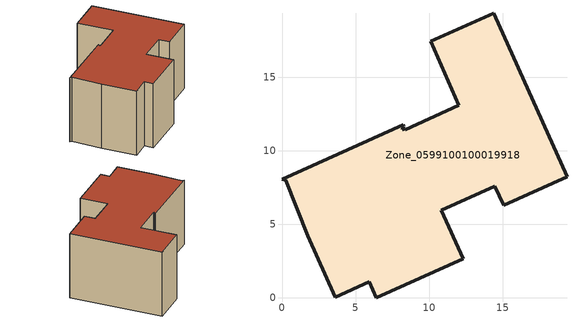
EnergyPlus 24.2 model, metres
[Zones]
Zone_0599100100019918
 floor ground (C_G): 14.38,19.34 19.35,8.24 15.05,6.31 14.46,7.6 10.83,5.97 12.31,2.66 6.4,0 5.92,1.08 3.62,0.04 1.73,4.22 0.26,7.99 0,8.06 8.23,11.76 8.28,11.67 8.16,11.4 8.36,11.48 8.38,11.43 12.02,13.1 10.09,17.43 z0
 wall outside (C_F): 3.62,0.04 5.92,1.08 6.4,0 12.31,2.66 10.83,5.97 14.46,7.6 15.05,6.31 19.35,8.24 14.38,19.34 10.09,17.43 12.02,13.1 8.38,11.43 8.36,11.48 8.16,11.4 8.28,11.67 8.23,11.76 0,8.06 0.26,7.99 1.73,4.22 3.62,0.04 z0:8.89
 roof outside (C_R): 8.16,11.4 8.28,11.67 8.23,11.76 0,8.06 0.26,7.99 1.73,4.22 3.62,0.04 5.92,1.08 6.4,0 12.31,2.66 10.83,5.97 14.46,7.6 15.05,6.31 19.35,8.24 14.38,19.34 10.09,17.43 12.02,13.1 8.38,11.43 8.36,11.48 z8.89
[BUILDING]
Pand.0599100100019918: North Axis=0; Terrain=City; Loads Convergence Tolerance Value=0.04; Temperature Convergence Tolerance Value=0.4; Solar Distribution=FullExterior; Maximum Number of Warmup Days=25; Minimum Number of Warmup Days=1
[Site:Location]
Rotterdam.The.Hague.AP_ZH_NLD Design_Conditions: Latitude=51.96; Longitude=4.45; Time Zone=1; Elevation=-4.5
[SITE:GROUNDTEMPERATURE:BUILDINGSURFACE]
18, 18, 18, 18, 18, 18, 18, 18, 18, 18, 18, 18
[MATERIAL] Thermal Absorptance=0.9; Solar Absorptance=0.7; Visible Absorptance=0.7
Name | Roughness | Thickness | Conductivity | Density | Specific Heat
G.D.2015-2018 | MediumSmooth | 0.15 | 0.0428571 | 540 | 1210
F.D.2015-2018 | Rough | 0.3 | 0.0666667 | 1920 | 840
R.D.2015-2018 | MediumRough | 0.2 | 0.0333333 | 1500 | 1000
[CONSTRUCTION]
C_G: G.D.2015-2018
C_F: F.D.2015-2018
C_R: R.D.2015-2018
[ZONE]
Zone_0599100100019918: Type=1; Multiplier=1; Ceiling Height=Autocalculate; Volume=Autocalculate; Floor Area=autocalculate; Part of Total Floor Area=Yes
[ZONEINFILTRATION:DESIGNFLOWRATE]
Infil_Zone_0599100100019918: Zone or ZoneList or Space or SpaceList=Zone_0599100100019918; Schedule=AlwaysOn; Design Flow Rate Calculation Method=Flow/Area; Flow Rate per Floor Area=0.0021; Constant Term Coefficient=1; Temperature Term Coefficient=0; Velocity Term Coefficient=0; Velocity Squared Term Coefficient=0
[HVACTEMPLATE:ZONE:IDEALLOADSAIRSYSTEM]
Zone_0599100100019918: Maximum Heating Supply Air Temperature=50; Minimum Cooling Supply Air Temperature=13; Maximum Heating Supply Air Humidity Ratio=0.0156; Minimum Cooling Supply Air Humidity Ratio=0.0077; Heating Limit=NoLimit; Cooling Limit=NoLimit; Dehumidification Control Type=ConstantSensibleHeatRatio; Cooling Sensible Heat Ratio=0.7; Dehumidification Setpoint=60; Humidification Control Type=None; Humidification Setpoint=30; Outdoor Air Method=None; Outdoor Air Flow Rate per Person=0.00944; Outdoor Air Flow Rate per Zone Floor Area=0; Outdoor Air Flow Rate per Zone=0; Demand Controlled Ventilation Type=None; Outdoor Air Economizer Type=NoEconomizer; Heat Recovery Type=None; Sensible Heat Recovery Effectiveness=0.7; Latent Heat Recovery Effectiveness=0.65
[ZONECONTROL:THERMOSTAT]
ThermostatControl_Zone_0599100100019918: Zone or ZoneList=Zone_0599100100019918; Control Type Schedule=DualSetpointControlType; Control 1=Thermostat_Zone_0599100100019918; Temperature Difference Between Cutout And Setpoint=0
[THERMOSTATSETPOINT:DUALSETPOINT]
Thermostat_Zone_0599100100019918: Heating Setpoint Temperature Schedule=HeatingSetpoint_Zone_0599100100019918; Cooling Setpoint Temperature Schedule=CoolingSetpoint_Zone_0599100100019918
[SCHEDULE:COMPACT]
HeatingSetpoint_Zone_0599100100019918: Through: 12/31, For: AllDays, Until: 24:00, 21
CoolingSetpoint_Zone_0599100100019918: Through: 12/31, For: AllDays, Until: 24:00, 24
DualSetpointControlType: Through: 12/31, For: AllDays, Until: 24:00, 4
AlwaysOn: Through: 12/31, For: AllDays, Until: 24:00, 1
